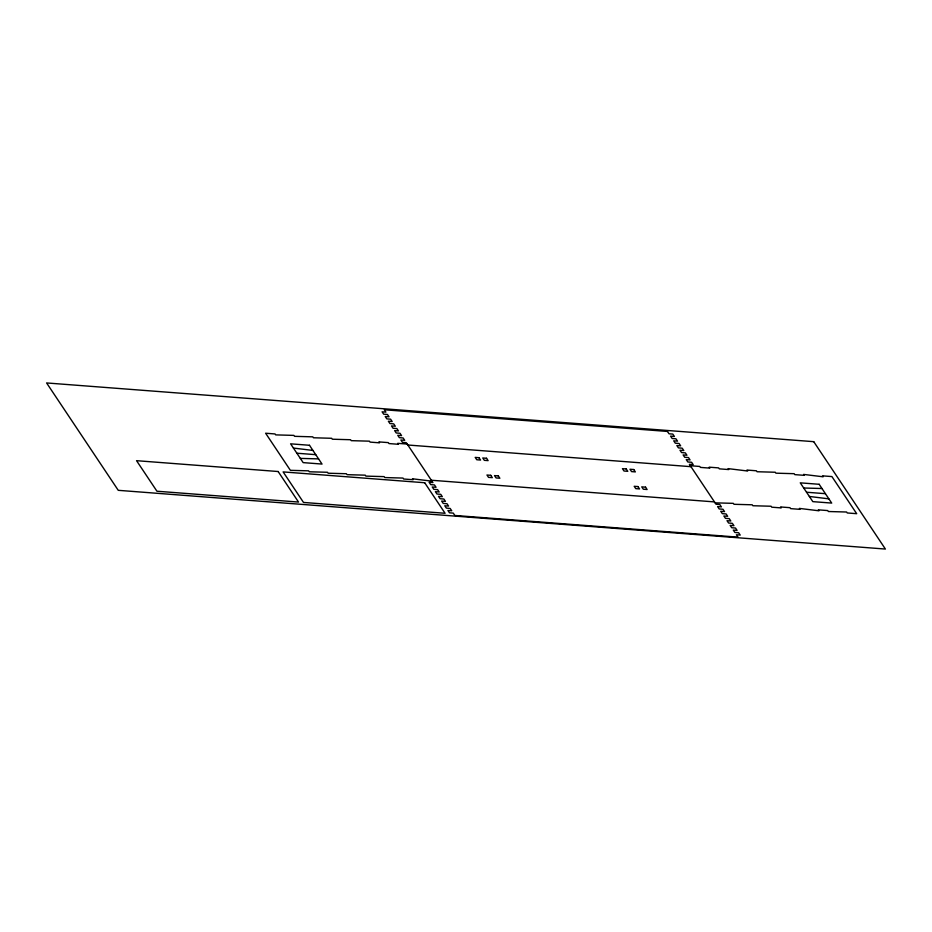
<?xml version="1.0" encoding="UTF-8"?>
<svg xmlns="http://www.w3.org/2000/svg" width="932" height="932" viewBox="0 0 932 932"><rect width="100%" height="100%" fill="white"/><g stroke="black" fill="none" stroke-linecap="round" stroke-linejoin="round"><path stroke-width="1.4" d="M407.191 444.063L397.754 443.341L398.383 444.284L388.947 443.562L388.318 442.618L378.881 441.896L379.51 442.828L370.074 442.106L369.445 441.174L351.189 440.661L350.572 439.729L332.316 439.217L331.687 438.285L313.443 437.772L312.814 436.84L294.559 436.327L293.941 435.395L275.686 434.883L275.057 433.951L265.62 433.229L290.388 470.334L308.632 470.835L309.261 471.778L327.516 472.279L328.146 473.223L346.389 473.724L347.019 474.668L365.262 475.169L365.892 476.112L384.147 476.625L384.765 477.557L403.02 478.069L403.649 479.001L413.086 479.724L412.457 478.792L431.959 481.168M690.344 465.732L699.781 466.454L700.41 467.398L709.846 468.12L709.217 467.177L718.654 467.899L719.283 468.843L728.719 469.565L728.09 468.621L747.604 471.01L746.975 470.066L756.411 470.788L757.04 471.732L775.284 472.244L775.913 473.176L794.169 473.689L794.786 474.621L804.223 475.343L803.605 474.411L823.107 476.788L822.478 475.856L831.915 476.578L856.683 513.683L847.246 512.961L846.617 512.018L828.362 511.517L827.744 510.573L818.296 509.851L818.925 510.794L799.423 508.406L800.052 509.35L790.616 508.627L789.987 507.684L780.55 506.961L781.179 507.905L771.731 507.183L771.114 506.239L752.858 505.738L752.229 504.795L733.985 504.294L733.356 503.35L715.112 502.849M407.82 445.007L690.973 466.676M293.429 448.059L312.931 450.436M821.977 488.519L803.722 488.007M296.877 453.22L315.762 454.665M806.541 492.236L825.426 493.68M318.581 458.893L300.325 458.393M809.372 496.465L828.874 498.853M431.33 480.236L714.483 501.905M813.741 441.675L46.6 382.947L118.259 490.325L885.4 549.053L813.741 441.675M667.463 431.446L384.31 409.765L385.883 412.119L382.108 411.827L383.669 414.181L387.444 414.472L389.017 416.814L385.242 416.522L386.803 418.876L390.578 419.167L392.151 421.52L388.376 421.229L389.937 423.571L393.712 423.862L395.285 426.215L391.51 425.924L393.071 428.277L396.846 428.557L398.418 430.91L394.644 430.619L396.205 432.972L399.991 433.263L401.552 435.605L397.778 435.314L399.35 437.667L403.125 437.958L404.686 440.3L400.911 440.021L402.484 442.362L406.259 442.653L432.902 482.578L429.128 482.287L430.689 484.64L434.463 484.931L436.036 487.273L432.262 486.993L433.823 489.335L437.597 489.626L439.17 491.98L435.395 491.688L436.957 494.03L440.743 494.321L442.304 496.674L438.529 496.383L440.102 498.737L443.877 499.016L445.438 501.369L441.663 501.078L443.236 503.431L447.01 503.723L448.572 506.064L444.797 505.773L446.37 508.126L450.144 508.418L451.705 510.759L447.931 510.48L449.504 512.821L453.278 513.113L454.839 515.466L737.993 537.135L736.42 534.782L740.194 535.073L738.633 532.731L734.859 532.44L733.286 530.087L737.061 530.378L735.499 528.025L731.725 527.745L730.152 525.392L733.927 525.683L732.366 523.33L728.591 523.038L727.018 520.697L730.793 520.988L729.232 518.635L725.457 518.343L723.884 516.002L727.659 516.281L726.098 513.94L722.312 513.649L720.751 511.295L724.525 511.586L722.952 509.245L719.178 508.954L717.617 506.6L721.391 506.892L719.819 504.538L716.044 504.259L689.4 464.322L693.175 464.614L691.614 462.272L687.839 461.981L686.267 459.627L690.041 459.919L688.48 457.565L684.705 457.286L683.133 454.933L686.907 455.224L685.346 452.87L681.56 452.579L679.999 450.238L683.773 450.529L682.201 448.175L678.426 447.884L676.865 445.543L680.64 445.822L679.067 443.481L675.292 443.189L673.731 440.836L677.506 441.127L675.933 438.786L672.158 438.494L670.597 436.141L674.372 436.432L672.799 434.079L669.025 433.799L667.463 431.446M478.99 457.694L475.203 457.402L476.776 459.756L480.551 460.035L478.99 457.694M486.539 458.264L482.764 457.985L484.325 460.326L488.1 460.618L486.539 458.264M626.222 468.959L622.448 468.668L624.009 471.021L627.784 471.312L626.222 468.959M633.772 469.542L629.997 469.25L631.558 471.604L635.344 471.895L633.772 469.542M309.482 445.275L290.609 443.83L303.156 462.622L322.029 464.066L309.482 445.275M819.158 484.291L800.273 482.846L812.821 501.637L831.693 503.082L819.158 484.291M490.745 475.308L486.97 475.017L488.531 477.37L492.306 477.65L490.745 475.308M498.294 475.879L494.519 475.6L496.08 477.941L499.855 478.233L498.294 475.879M637.977 486.574L634.203 486.294L635.764 488.636L639.538 488.927L637.977 486.574M645.527 487.156L641.752 486.865L643.313 489.218L647.099 489.51L645.527 487.156M278.144 471.522L136.561 460.688L156.937 491.222L298.52 502.057L278.144 471.522M424.701 482.741L283.13 471.907L303.506 502.441L445.077 513.276L424.701 482.741"/></g></svg>
